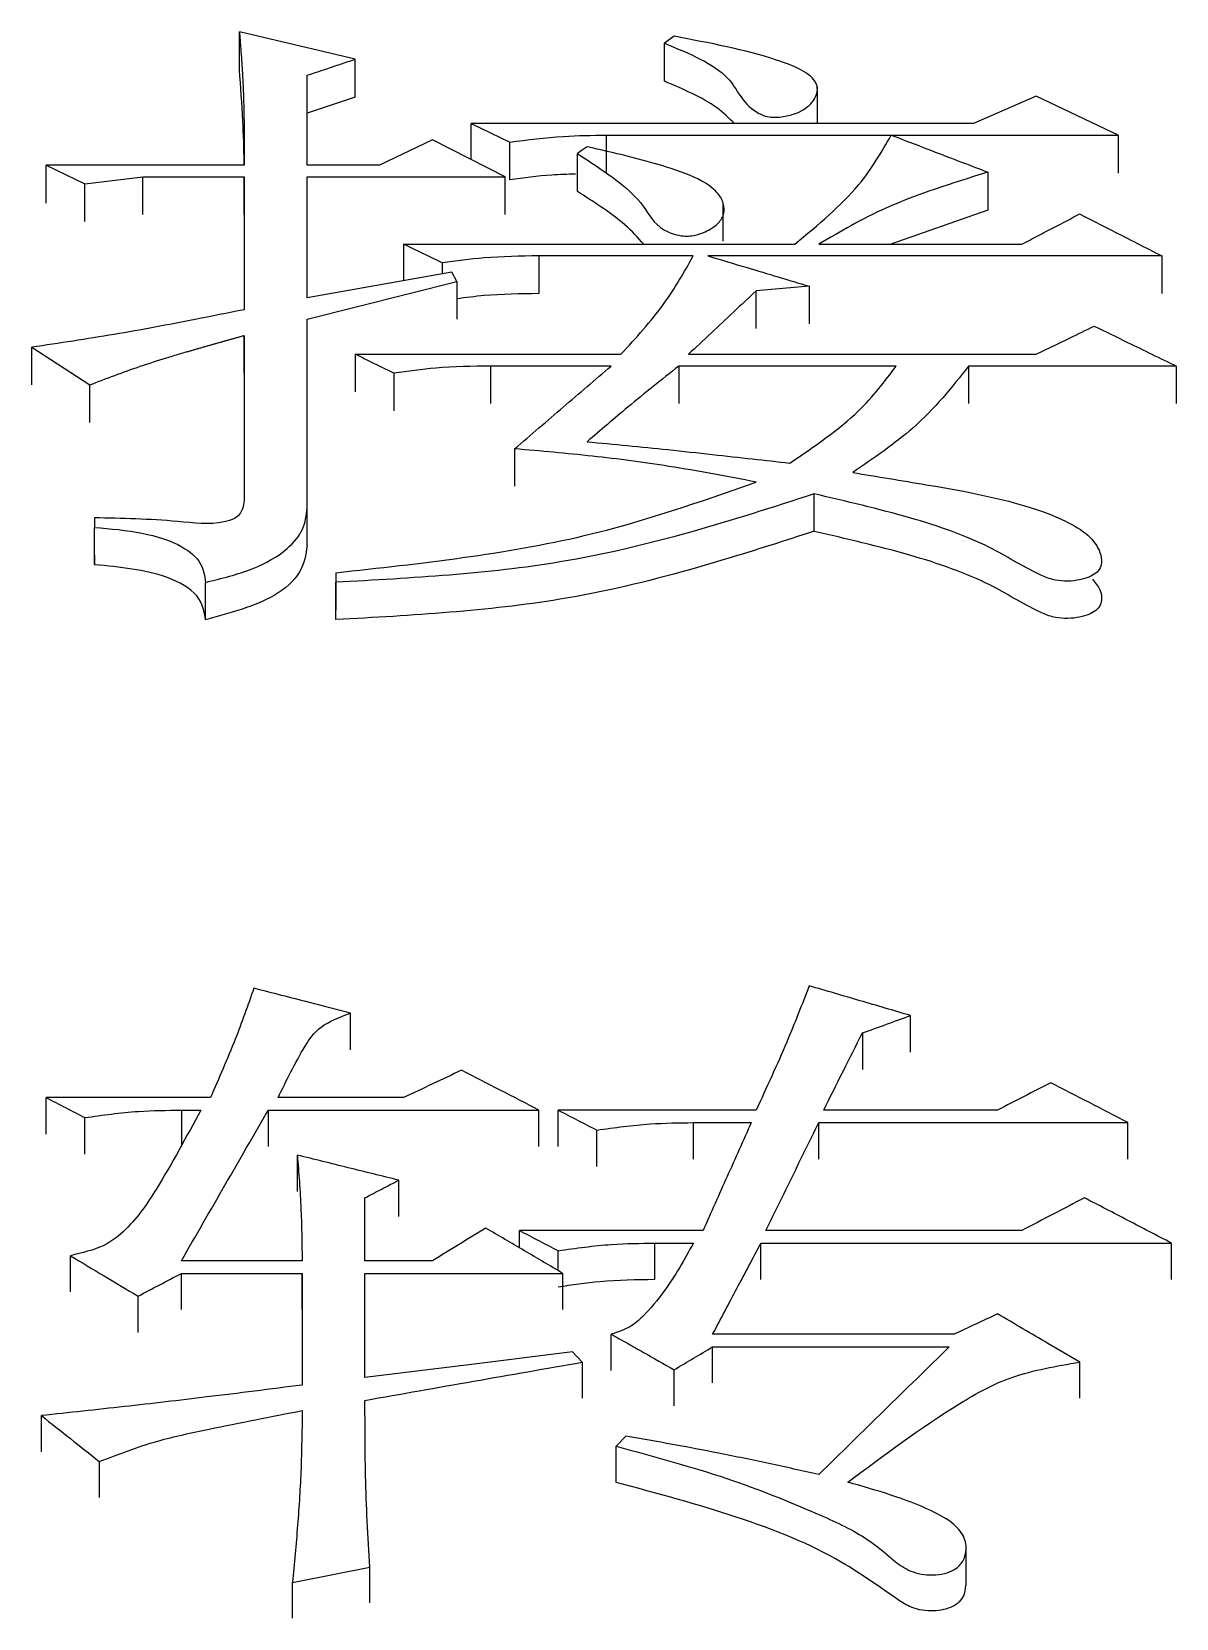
# Model space of a CAD drawing. Header units: millimetres. Extents: x 2404 to 4548, y 1024 to 2541.
# Drawn here: x 2919.79 to 2922.353, y 2278.451 to 2282.006 of the extents above; entities that cross this region are included whole.
import ezdxf

# ---------------------------------------------------------------- set-up
doc = ezdxf.new("R2010")
doc.units = ezdxf.units.MM

msp = doc.modelspace()

# ---------------------------------------------------------------- linework, layer by layer
at = {"color": 7, "linetype": 'Continuous', "lineweight": 25}
for p, q in [((2920.5144, 2281.9444), (2920.2548, 2282.006)), ((2920.2548, 2281.9208), (2920.2548, 2282.006)), ((2921.2284, 2281.9958), (2921.2067, 2281.9803)), ((2921.2067, 2281.8952), (2921.2067, 2281.9803)), ((2920.5144, 2281.8593), (2920.5144, 2281.9444)), ((2920.4063, 2281.7069), (2920.4063, 2281.9084)), ((2920.5144, 2281.8593), (2920.4063, 2281.8234)), ((2921.5494, 2281.8001), (2921.5494, 2281.8827)), ((2922.0397, 2281.862), (2921.899, 2281.8001)), ((2922.2236, 2281.7742), (2922.0397, 2281.862)), ((2920.774, 2281.7197), (2920.774, 2281.8001)), ((2920.774, 2281.8001), (2920.8606, 2281.7587)), ((2921.899, 2281.8001), (2920.774, 2281.8001)), ((2920.6875, 2281.7639), (2920.5685, 2281.7069)), ((2920.8498, 2281.6809), (2920.6875, 2281.7639)), ((2920.8606, 2281.6739), (2920.8606, 2281.7587)), ((2921.0769, 2281.6894), (2921.0769, 2281.7742)), ((2921.0769, 2281.7742), (2922.2236, 2281.7742)), ((2922.2236, 2281.7742), (2922.2236, 2281.6893)), ((2921.0121, 2281.648), (2921.0121, 2281.7328)), ((2919.8221, 2281.7069), (2919.9087, 2281.6654)), ((2920.2656, 2281.7069), (2919.8221, 2281.7069)), ((2919.9087, 2281.6654), (2920.0385, 2281.681)), ((2920.0385, 2281.681), (2920.2656, 2281.681)), ((2920.0385, 2281.5962), (2920.0385, 2281.681)), ((2920.2656, 2281.681), (2920.2656, 2281.3832)), ((2920.2656, 2281.5962), (2920.2656, 2281.681)), ((2920.5685, 2281.7069), (2920.4063, 2281.7069)), ((2920.4063, 2281.6809), (2920.8498, 2281.6809)), ((2920.4063, 2281.4095), (2920.4063, 2281.6809)), ((2920.8498, 2281.5962), (2920.8498, 2281.6809)), ((2921.9315, 2281.6913), (2921.9315, 2281.6065)), ((2919.9087, 2281.5806), (2919.9087, 2281.6654)), ((2921.3387, 2281.5368), (2921.3387, 2281.622)), ((2921.9315, 2281.6065), (2921.7138, 2281.5299)), ((2920.6226, 2281.5299), (2921.4987, 2281.5299)), ((2920.6226, 2281.5299), (2920.6226, 2281.4479)), ((2921.2716, 2281.5037), (2920.9255, 2281.5038)), ((2920.9255, 2281.5038), (2920.9255, 2281.4192)), ((2922.3209, 2281.5037), (2921.3041, 2281.5037)), ((2921.5529, 2281.5299), (2922.0072, 2281.5299)), ((2922.3209, 2281.5037), (2922.3209, 2281.4192)), ((2920.7308, 2281.4671), (2920.4063, 2281.4095)), ((2920.7091, 2281.4881), (2920.7091, 2281.4633)), ((2920.7416, 2281.4462), (2920.7308, 2281.4671)), ((2920.4063, 2281.3622), (2920.7416, 2281.4462)), ((2920.7416, 2281.4462), (2920.7416, 2281.3617)), ((2921.4123, 2281.3408), (2921.4123, 2281.4252)), ((2921.5313, 2281.4357), (2921.5313, 2281.3513)), ((2920.4063, 2280.9382), (2920.4063, 2281.3622)), ((2920.2656, 2281.3254), (2920.2656, 2280.9649)), ((2920.2656, 2281.2411), (2920.2656, 2281.3254)), ((2919.7897, 2281.299), (2919.9195, 2281.2146)), ((2919.7897, 2281.2148), (2919.7897, 2281.299)), ((2920.5144, 2281.2832), (2921.1094, 2281.2832)), ((2920.5144, 2281.2832), (2920.5144, 2281.199)), ((2921.2608, 2281.2832), (2922.0397, 2281.2832)), ((2921.0878, 2281.2568), (2920.8173, 2281.2568)), ((2920.8173, 2281.2568), (2920.8173, 2281.1726)), ((2921.726, 2281.2568), (2921.2392, 2281.2568)), ((2921.2392, 2281.2568), (2921.2392, 2281.1727)), ((2922.3534, 2281.2568), (2921.8881, 2281.2568)), ((2921.8881, 2281.2568), (2921.8881, 2281.1726)), ((2922.3534, 2281.2568), (2922.3534, 2281.1726)), ((2919.9195, 2281.1305), (2919.9195, 2281.2146)), ((2920.601, 2281.241), (2920.601, 2281.1568)), ((2920.8714, 2281.0714), (2920.8714, 2280.9875)), ((2921.5419, 2280.9703), (2921.5419, 2280.8864)), ((2920.4063, 2280.8544), (2920.4063, 2280.9382)), ((2919.9303, 2280.9168), (2919.9303, 2280.8954)), ((2919.9303, 2280.9168), (2919.9303, 2280.8954)), ((2919.9303, 2280.8118), (2919.9303, 2280.8954)), ((2920.4712, 2280.7937), (2920.4712, 2280.7722)), ((2920.4712, 2280.7937), (2920.4712, 2280.7101)), ((2920.1791, 2280.6885), (2920.1791, 2280.7721)), ((2920.4712, 2280.6887), (2920.4712, 2280.7722)), ((2920.5037, 2279.7249), (2920.5038, 2279.8069)), ((2921.7584, 2279.7194), (2921.7584, 2279.8014)), ((2921.6503, 2279.7625), (2921.6503, 2279.6805)), ((2920.1899, 2279.6174), (2919.8221, 2279.6175)), ((2920.6226, 2279.6174), (2920.3414, 2279.6174)), ((2920.125, 2279.5895), (2920.1683, 2279.5895)), ((2920.125, 2279.5895), (2920.125, 2279.5078)), ((2920.3197, 2279.5895), (2920.9255, 2279.5895)), ((2920.9255, 2279.5078), (2920.9255, 2279.5895)), ((2921.4123, 2279.5895), (2920.9688, 2279.5895)), ((2921.9532, 2279.5895), (2921.5637, 2279.5895)), ((2919.9087, 2279.491), (2919.9087, 2279.5727)), ((2921.0553, 2279.463), (2921.0553, 2279.5447)), ((2921.2717, 2279.5615), (2921.4015, 2279.5615)), ((2921.2717, 2279.4798), (2921.2717, 2279.5615)), ((2921.5529, 2279.5615), (2922.2452, 2279.5615)), ((2921.5529, 2279.4798), (2921.5529, 2279.5615)), ((2922.2452, 2279.4798), (2922.2452, 2279.5615)), ((2920.3846, 2279.407), (2920.3846, 2279.4886)), ((2920.6118, 2279.3509), (2920.6118, 2279.4324)), ((2920.5361, 2279.2518), (2920.5361, 2279.393)), ((2921.2933, 2279.3197), (2920.8822, 2279.3197)), ((2920.8822, 2279.2808), (2920.8822, 2279.3197)), ((2921.1851, 2279.2914), (2921.2717, 2279.2914)), ((2921.1851, 2279.2101), (2921.1851, 2279.2914)), ((2921.4231, 2279.2914), (2922.3426, 2279.2914)), ((2921.4231, 2279.2101), (2921.4231, 2279.2914)), ((2922.0072, 2279.3196), (2921.4339, 2279.3197)), ((2922.3426, 2279.2101), (2922.3426, 2279.2914)), ((2919.8762, 2279.182), (2919.8762, 2279.2632)), ((2920.9688, 2279.2299), (2920.9688, 2279.2745)), ((2920.3955, 2279.2519), (2920.125, 2279.2519)), ((2920.125, 2279.2236), (2920.3955, 2279.2236)), ((2920.125, 2279.1424), (2920.125, 2279.2236)), ((2920.3955, 2279.2236), (2920.3955, 2278.9734)), ((2920.3955, 2279.1424), (2920.3955, 2279.2236)), ((2920.6875, 2279.2518), (2920.5361, 2279.2518)), ((2920.5361, 2279.2235), (2920.9796, 2279.2235)), ((2920.5361, 2278.9905), (2920.5361, 2279.2235)), ((2920.9796, 2279.1424), (2920.9796, 2279.2235)), ((2920.0277, 2279.0914), (2920.0277, 2279.1726)), ((2921.0877, 2279.006), (2921.0877, 2279.0874)), ((2921.8558, 2279.0873), (2921.3149, 2279.0873)), ((2921.0229, 2279.0247), (2921.0012, 2279.0475)), ((2921.3149, 2279.0589), (2921.845, 2279.0589)), ((2921.0229, 2279.0247), (2921.0229, 2278.9438)), ((2921.2284, 2278.9268), (2921.2284, 2279.0076)), ((2922.1371, 2278.9438), (2922.1371, 2279.0247)), ((2919.8113, 2278.8241), (2919.8113, 2278.9049)), ((2921.1202, 2278.859), (2921.0986, 2278.8361)), ((2919.941, 2278.8019), (2919.941, 2278.7213)), ((2921.8826, 2278.5245), (2921.8826, 2278.6053)), ((2920.5469, 2278.4854), (2920.5469, 2278.5656)), ((2920.3738, 2278.4508), (2920.3738, 2278.5309))]:
    msp.add_line(p, q, dxfattribs=at)
at = {"color": 7, "linetype": 'Continuous', "lineweight": 25, "flags": 128}
for points in [[(2921.0337, 2281.7484), (2921.0229, 2281.7406), (2921.0121, 2281.7328)], [(2919.8221, 2281.6221), (2919.8221, 2281.6433), (2919.8221, 2281.6645), (2919.8221, 2281.7069)], [(2921.5313, 2281.4357), (2921.4718, 2281.4304), (2921.4123, 2281.4252)], [(2919.8221, 2279.5357), (2919.8221, 2279.5561), (2919.8221, 2279.5768), (2919.8221, 2279.6175)], [(2920.3197, 2279.5078), (2920.3197, 2279.5282), (2920.3197, 2279.5489), (2920.3197, 2279.5895)], [(2920.9688, 2279.5078), (2920.9688, 2279.5281), (2920.9688, 2279.5488), (2920.9688, 2279.5895)], [(2921.0012, 2279.0475), (2920.7687, 2279.019), (2920.5361, 2278.9905)], [(2921.3149, 2278.978), (2921.3149, 2278.9981), (2921.3149, 2279.0186), (2921.3149, 2279.0589)], [(2921.0986, 2278.7555), (2921.0986, 2278.7753), (2921.0986, 2278.7956), (2921.0986, 2278.8159), (2921.0986, 2278.8361)], [(2920.3738, 2278.5309), (2920.4604, 2278.5483), (2920.5469, 2278.5656)]]:
    msp.add_lwpolyline(points, dxfattribs=at)
at = {"color": 7, "linetype": 'Continuous', "lineweight": 25}
for points, knots in [([(2920.2548, 2282.006), (2920.255, 2282.0041), (2920.2553, 2282.0003), (2920.2557, 2281.9946), (2920.2562, 2281.9889), (2920.2566, 2281.9842), (2920.2569, 2281.9794), (2920.2572, 2281.9756), (2920.2576, 2281.9709), (2920.258, 2281.9661), (2920.2584, 2281.9604), (2920.2587, 2281.9557), (2920.2591, 2281.9509), (2920.2594, 2281.9471), (2920.2597, 2281.9423), (2920.26, 2281.9385), (2920.2603, 2281.9338), (2920.2606, 2281.929), (2920.261, 2281.9233), (2920.2613, 2281.9185), (2920.2615, 2281.9138), (2920.2618, 2281.91), (2920.262, 2281.9052), (2920.2623, 2281.9004), (2920.2625, 2281.8956), (2920.2627, 2281.8909), (2920.263, 2281.8861), (2920.2632, 2281.8813), (2920.2634, 2281.8766), (2920.2635, 2281.8727), (2920.2637, 2281.868), (2920.2639, 2281.8632), (2920.264, 2281.8584), (2920.2642, 2281.8536), (2920.2643, 2281.8488), (2920.2644, 2281.8441), (2920.2645, 2281.8393), (2920.2646, 2281.8355), (2920.2647, 2281.8307), (2920.2648, 2281.8259), (2920.2649, 2281.8211), (2920.265, 2281.8163), (2920.2651, 2281.8115), (2920.2652, 2281.8067), (2920.2652, 2281.802), (2920.2653, 2281.7972), (2920.2653, 2281.7924), (2920.2654, 2281.7876), (2920.2654, 2281.7837), (2920.2654, 2281.779), (2920.2655, 2281.7742), (2920.2655, 2281.7694), (2920.2655, 2281.7646), (2920.2656, 2281.7598), (2920.2656, 2281.755), (2920.2656, 2281.7502), (2920.2656, 2281.7463), (2920.2656, 2281.7415), (2920.2656, 2281.7367), (2920.2656, 2281.7319), (2920.2656, 2281.7271), (2920.2656, 2281.7223), (2920.2656, 2281.7175), (2920.2656, 2281.7124), (2920.2656, 2281.7092), (2920.2656, 2281.7069)], [0, 0, 0, 0, 0.019168, 0.038335, 0.057502, 0.07667, 0.086254, 0.105421, 0.115005, 0.134172, 0.15334, 0.172507, 0.182091, 0.201259, 0.210842, 0.23001, 0.239594, 0.258761, 0.277929, 0.297096, 0.30668, 0.325847, 0.335431, 0.354599, 0.373766, 0.38335, 0.402517, 0.421685, 0.431268, 0.450436, 0.46002, 0.479187, 0.498355, 0.507938, 0.527106, 0.546273, 0.555857, 0.575025, 0.584608, 0.603776, 0.622943, 0.632527, 0.651695, 0.670862, 0.680446, 0.699613, 0.718781, 0.728365, 0.747532, 0.757116, 0.776283, 0.795451, 0.805034, 0.824202, 0.843369, 0.852953, 0.872121, 0.881704, 0.900872, 0.920039, 0.929623, 0.948791, 0.967958, 0.977542, 1, 1, 1, 1]), ([(2921.2067, 2281.9803), (2921.2626, 2281.9573), (2921.3614, 2281.9166), (2921.3797, 2281.8444), (2921.4237, 2281.8201), (2921.4372, 2281.8156), (2921.4531, 2281.814), (2921.475, 2281.8154), (2921.5005, 2281.8216), (2921.5305, 2281.8377), (2921.5515, 2281.8631), (2921.5498, 2281.8968), (2921.5108, 2281.924), (2921.4078, 2281.9621), (2921.3079, 2281.9809), (2921.2284, 2281.9958)], [0, 0, 0, 0, 0.207477, 0.366822, 0.383118, 0.39879, 0.41441, 0.430881, 0.46509, 0.497024, 0.558703, 0.619218, 0.681584, 0.746434, 1, 1, 1, 1]), ([(2920.4063, 2281.9084), (2920.4203, 2281.9131), (2920.4454, 2281.9215), (2920.4815, 2281.9335), (2920.5034, 2281.9408), (2920.5144, 2281.9444)], [0, 0, 0, 0, 0.39045, 0.695224, 1, 1, 1, 1]), ([(2920.2653, 2281.7069), (2920.2653, 2281.7094), (2920.2652, 2281.7425), (2920.2628, 2281.8139), (2920.2577, 2281.8826), (2920.2548, 2281.9208)], [0, 0, 0, 0, 0.03409, 0.462178, 1, 1, 1, 1]), ([(2921.3648, 2281.7993), (2921.352, 2281.8119), (2921.3134, 2281.8498), (2921.2494, 2281.877), (2921.2067, 2281.8952)], [0, 0, 0, 0, 0.332313, 1, 1, 1, 1]), ([(2920.8606, 2281.7587), (2920.9003, 2281.7639), (2920.9715, 2281.7731), (2921.0446, 2281.7739), (2921.0769, 2281.7743)], [0, 0, 0, 0, 0.558836, 1, 1, 1, 1]), ([(2921.0121, 2281.7328), (2921.044, 2281.7121), (2921.1, 2281.6758), (2921.1638, 2281.6181), (2921.1832, 2281.5722), (2921.2236, 2281.5535), (2921.2422, 2281.5487), (2921.2607, 2281.5477), (2921.2797, 2281.5506), (2921.3033, 2281.5591), (2921.3273, 2281.5744), (2921.3422, 2281.597), (2921.3409, 2281.6221), (2921.325, 2281.6485), (2921.284, 2281.6784), (2921.1846, 2281.7137), (2921.094, 2281.7345), (2921.0337, 2281.7484)], [0, 0, 0, 0, 0.148754, 0.260728, 0.372296, 0.394322, 0.416456, 0.432197, 0.447933, 0.473769, 0.515229, 0.556405, 0.603707, 0.651901, 0.70837, 0.805731, 1, 1, 1, 1]), ([(2921.4987, 2281.5299), (2921.5509, 2281.5732), (2921.6435, 2281.65), (2921.6933, 2281.7365), (2921.715, 2281.7742)], [0, 0, 0, 0, 0.564258, 1, 1, 1, 1]), ([(2921.7151, 2281.7743), (2921.7423, 2281.7638), (2921.792, 2281.7448), (2921.8642, 2281.7171), (2921.9091, 2281.6999), (2921.9315, 2281.6913)], [0, 0, 0, 0, 0.377948, 0.688974, 1, 1, 1, 1]), ([(2921.0075, 2281.6868), (2920.9897, 2281.6864), (2920.9399, 2281.6852), (2920.8916, 2281.6783), (2920.8606, 2281.6738)], [0, 0, 0, 0, 0.356584, 1, 1, 1, 1]), ([(2921.9315, 2281.6913), (2921.852, 2281.6666), (2921.7106, 2281.6228), (2921.6009, 2281.5582), (2921.5529, 2281.5299)], [0, 0, 0, 0, 0.562196, 1, 1, 1, 1]), ([(2921.1602, 2281.5299), (2921.1586, 2281.5318), (2921.1445, 2281.5484), (2921.1021, 2281.5905), (2921.0474, 2281.6255), (2921.0121, 2281.648)], [0, 0, 0, 0, 0.043567, 0.383967, 1, 1, 1, 1]), ([(2922.0072, 2281.5299), (2922.0192, 2281.5362), (2922.0433, 2281.5487), (2922.0865, 2281.5713), (2922.1178, 2281.5876), (2922.137, 2281.5977)], [0, 0, 0, 0, 0.277776, 0.555554, 1, 1, 1, 1]), ([(2922.137, 2281.5977), (2922.1613, 2281.5853), (2922.2041, 2281.5634), (2922.2654, 2281.5321), (2922.3024, 2281.5132), (2922.3209, 2281.5037)], [0, 0, 0, 0, 0.396526, 0.698263, 1, 1, 1, 1]), ([(2920.7091, 2281.4881), (2920.6968, 2281.494), (2920.6762, 2281.504), (2920.6473, 2281.5179), (2920.6308, 2281.5259), (2920.6226, 2281.5299)], [0, 0, 0, 0, 0.428361, 0.714181, 1, 1, 1, 1]), ([(2920.9255, 2281.5038), (2920.8844, 2281.5031), (2920.8112, 2281.502), (2920.7403, 2281.4923), (2920.7091, 2281.4881)], [0, 0, 0, 0, 0.561072, 1, 1, 1, 1]), ([(2921.1094, 2281.2832), (2921.1264, 2281.3017), (2921.1603, 2281.3386), (2921.2195, 2281.4113), (2921.2511, 2281.4674), (2921.2716, 2281.5037)], [0, 0, 0, 0, 0.259479, 0.519027, 1, 1, 1, 1]), ([(2921.3041, 2281.5037), (2921.3335, 2281.495), (2921.386, 2281.4792), (2921.4617, 2281.4565), (2921.5081, 2281.4426), (2921.5313, 2281.4357)], [0, 0, 0, 0, 0.387874, 0.693937, 1, 1, 1, 1]), ([(2921.4123, 2281.4252), (2921.3955, 2281.4095), (2921.3619, 2281.3781), (2921.3114, 2281.3307), (2921.2777, 2281.299), (2921.2608, 2281.2832)], [0, 0, 0, 0, 0.331513, 0.665756, 1, 1, 1, 1]), ([(2920.9255, 2281.4192), (2920.8844, 2281.4187), (2920.8222, 2281.418), (2920.762, 2281.4101), (2920.7416, 2281.4074)], [0, 0, 0, 0, 0.66153, 1, 1, 1, 1]), ([(2920.2656, 2281.3832), (2920.2289, 2281.3758), (2920.1324, 2281.3564), (2919.9748, 2281.3265), (2919.8514, 2281.3082), (2919.7897, 2281.299)], [0, 0, 0, 0, 0.234581, 0.616855, 1, 1, 1, 1]), ([(2919.9195, 2281.2146), (2919.9567, 2281.2289), (2920.0126, 2281.2505), (2920.0818, 2281.2722), (2920.1166, 2281.2828), (2920.1329, 2281.2876), (2920.1417, 2281.2902), (2920.1467, 2281.2916), (2920.153, 2281.2935), (2920.158, 2281.2949), (2920.1643, 2281.2968), (2920.1693, 2281.2982), (2920.1744, 2281.2997), (2920.1794, 2281.3011), (2920.1845, 2281.3025), (2920.1908, 2281.3043), (2920.1958, 2281.3058), (2920.2021, 2281.3076), (2920.2072, 2281.309), (2920.2135, 2281.3108), (2920.2186, 2281.3122), (2920.2249, 2281.314), (2920.23, 2281.3154), (2920.2363, 2281.3172), (2920.2414, 2281.3186), (2920.2477, 2281.3204), (2920.2528, 2281.3218), (2920.2592, 2281.3236), (2920.263, 2281.3246), (2920.2656, 2281.3254)], [0, 0, 0, 0, 0.340494, 0.510588, 0.595628, 0.638147, 0.648777, 0.670037, 0.680666, 0.701926, 0.712556, 0.733815, 0.744445, 0.755075, 0.776334, 0.786964, 0.808224, 0.818854, 0.840113, 0.850743, 0.872003, 0.882632, 0.903892, 0.914522, 0.935781, 0.946411, 0.967671, 0.9783, 1, 1, 1, 1]), ([(2922.0397, 2281.2832), (2922.0522, 2281.2893), (2922.0771, 2281.3014), (2922.1204, 2281.3225), (2922.1512, 2281.3375), (2922.1695, 2281.3464)], [0, 0, 0, 0, 0.288433, 0.576865, 1, 1, 1, 1]), ([(2922.1695, 2281.3464), (2922.1944, 2281.3342), (2922.2376, 2281.3132), (2922.2989, 2281.2834), (2922.3352, 2281.2656), (2922.3534, 2281.2568)], [0, 0, 0, 0, 0.407195, 0.703597, 1, 1, 1, 1]), ([(2920.601, 2281.241), (2920.5886, 2281.247), (2920.568, 2281.2571), (2920.5392, 2281.2711), (2920.5227, 2281.2792), (2920.5144, 2281.2832)], [0, 0, 0, 0, 0.428361, 0.714181, 1, 1, 1, 1]), ([(2920.8173, 2281.2568), (2920.7762, 2281.2562), (2920.703, 2281.2551), (2920.6321, 2281.2453), (2920.601, 2281.241)], [0, 0, 0, 0, 0.5610721, 1, 1, 1, 1]), ([(2920.8714, 2281.0714), (2920.9077, 2281.1026), (2920.962, 2281.1492), (2921.0341, 2281.2109), (2921.0699, 2281.2415), (2921.0878, 2281.2568)], [0, 0, 0, 0, 0.503826, 0.751913, 1, 1, 1, 1]), ([(2921.2392, 2281.2568), (2921.2199, 2281.2416), (2921.1815, 2281.2111), (2921.1123, 2281.1549), (2921.0639, 2281.1133), (2921.0337, 2281.0873)], [0, 0, 0, 0, 0.273449, 0.546904, 1, 1, 1, 1]), ([(2921.488, 2281.0395), (2921.5433, 2281.0772), (2921.6413, 2281.144), (2921.7003, 2281.2225), (2921.726, 2281.2568)], [0, 0, 0, 0, 0.563785, 1, 1, 1, 1]), ([(2921.8881, 2281.2568), (2921.8506, 2281.2092), (2921.7831, 2281.1238), (2921.676, 2281.0507), (2921.6286, 2281.0182)], [0, 0, 0, 0, 0.556253, 1, 1, 1, 1]), ([(2921.4122, 2280.9969), (2921.3475, 2281.0093), (2921.2273, 2281.0323), (2921.0459, 2281.0561), (2920.9297, 2281.0663), (2920.8714, 2281.0714)], [0, 0, 0, 0, 0.368096, 0.683267, 1, 1, 1, 1]), ([(2921.0337, 2281.0873), (2921.0941, 2281.0816), (2921.1878, 2281.0726), (2921.3112, 2281.0591), (2921.4023, 2281.049), (2921.4602, 2281.0426), (2921.488, 2281.0395)], [0, 0, 0, 0, 0.3974374, 0.6170172, 0.8157107, 1, 1, 1, 1]), ([(2921.6286, 2281.0182), (2921.6832, 2281.0093), (2921.848, 2280.9826), (2922.0433, 2280.9464), (2922.1597, 2280.8794), (2922.1823, 2280.8453), (2922.1876, 2280.8186), (2922.1826, 2280.8017), (2922.1707, 2280.7898), (2922.153, 2280.7815), (2922.1302, 2280.7758), (2922.1031, 2280.7739), (2922.0727, 2280.7782), (2922.0146, 2280.8037), (2921.9275, 2280.8614), (2921.7529, 2280.9216), (2921.6143, 2280.9536), (2921.542, 2280.9703)], [0, 0, 0, 0, 0.113866, 0.34337, 0.39359, 0.444116, 0.471653, 0.490478, 0.50521, 0.519932, 0.535866, 0.554481, 0.573032, 0.596509, 0.70042, 0.843829, 1, 1, 1, 1]), ([(2920.2656, 2280.9649), (2920.2653, 2280.9524), (2920.2649, 2280.935), (2920.2457, 2280.9144), (2920.1974, 2280.8996), (2920.0871, 2280.9134), (2919.9916, 2280.9155), (2919.9303, 2280.9168)], [0, 0, 0, 0, 0.163972, 0.228894, 0.296062, 0.547773, 1, 1, 1, 1]), ([(2920.4711, 2280.7937), (2920.6616, 2280.8146), (2920.9987, 2280.8515), (2921.2868, 2280.9528), (2921.4122, 2280.9969)], [0, 0, 0, 0, 0.564773, 1, 1, 1, 1]), ([(2921.542, 2280.9703), (2921.3574, 2280.9107), (2921.0249, 2280.8031), (2920.6417, 2280.7817), (2920.4712, 2280.7722)], [0, 0, 0, 0, 0.554855, 1, 1, 1, 1]), ([(2920.1791, 2280.7721), (2920.2152, 2280.781), (2920.2863, 2280.7985), (2920.3617, 2280.8419), (2920.4013, 2280.8908), (2920.4046, 2280.9225), (2920.4063, 2280.9382)], [0, 0, 0, 0, 0.291064, 0.572494, 0.787521, 1, 1, 1, 1]), ([(2919.9303, 2280.8954), (2919.9663, 2280.8923), (2920.0371, 2280.8861), (2920.1255, 2280.8583), (2920.1733, 2280.8155), (2920.1772, 2280.7865), (2920.1791, 2280.7721)], [0, 0, 0, 0, 0.292624, 0.57669, 0.790427, 1, 1, 1, 1]), ([(2921.542, 2280.8865), (2921.3574, 2280.8269), (2921.0248, 2280.7195), (2920.6417, 2280.6981), (2920.4712, 2280.6886)], [0, 0, 0, 0, 0.554801, 1, 1, 1, 1]), ([(2922.1656, 2280.7792), (2922.1721, 2280.7714), (2922.1845, 2280.7566), (2922.1874, 2280.7349), (2922.1827, 2280.7181), (2922.1707, 2280.7062), (2922.1531, 2280.6979), (2922.1302, 2280.6923), (2922.1032, 2280.6903), (2922.0728, 2280.6945), (2922.0147, 2280.7201), (2921.9276, 2280.7777), (2921.753, 2280.8378), (2921.6143, 2280.8697), (2921.542, 2280.8864)], [0, 0, 0, 0, 0.052966, 0.099864, 0.131895, 0.156969, 0.182027, 0.209154, 0.240887, 0.272554, 0.312547, 0.48946, 0.733777, 1, 1, 1, 1]), ([(2919.9303, 2280.8331), (2919.9303, 2280.8291), (2919.9303, 2280.822), (2919.9303, 2280.8148), (2919.9303, 2280.8117)], [0, 0, 0, 0, 0.56, 1, 1, 1, 1]), ([(2920.4063, 2280.8544), (2920.4035, 2280.8344), (2920.3978, 2280.7939), (2920.3249, 2280.7278), (2920.2349, 2280.7036), (2920.1791, 2280.6885)], [0, 0, 0, 0, 0.270977, 0.547553, 1, 1, 1, 1]), ([(2920.1791, 2280.6885), (2920.176, 2280.707), (2920.1696, 2280.7444), (2920.0785, 2280.7975), (2919.9872, 2280.8062), (2919.9303, 2280.8117)], [0, 0, 0, 0, 0.267361, 0.543633, 1, 1, 1, 1]), ([(2920.2873, 2279.8625), (2920.2738, 2279.8244), (2920.2527, 2279.7644), (2920.2185, 2279.6829), (2920.1995, 2279.6393), (2920.1899, 2279.6174)], [0, 0, 0, 0, 0.465077, 0.732516, 1, 1, 1, 1]), ([(2920.5037, 2279.8069), (2920.473, 2279.8148), (2920.4216, 2279.828), (2920.3495, 2279.8465), (2920.308, 2279.8572), (2920.2873, 2279.8625)], [0, 0, 0, 0, 0.425233, 0.712616, 1, 1, 1, 1]), ([(2921.5313, 2279.868), (2921.5149, 2279.8259), (2921.4887, 2279.7584), (2921.4474, 2279.6657), (2921.424, 2279.6149), (2921.4123, 2279.5895)], [0, 0, 0, 0, 0.452168, 0.726066, 1, 1, 1, 1]), ([(2921.7584, 2279.8014), (2921.7206, 2279.8125), (2921.6449, 2279.8347), (2921.5691, 2279.8569), (2921.5313, 2279.868)], [0, 0, 0, 0, 0.499999, 1, 1, 1, 1]), ([(2920.3414, 2279.6174), (2920.3601, 2279.6557), (2920.3863, 2279.7092), (2920.4312, 2279.7792), (2920.4793, 2279.7976), (2920.5037, 2279.8069)], [0, 0, 0, 0, 0.554938, 0.7747379, 1, 1, 1, 1]), ([(2921.6503, 2279.7625), (2921.6683, 2279.7689), (2921.7044, 2279.7819), (2921.7404, 2279.7949), (2921.7584, 2279.8014)], [0, 0, 0, 0, 0.499998, 1, 1, 1, 1]), ([(2921.5637, 2279.5895), (2921.5782, 2279.6184), (2921.607, 2279.6761), (2921.6358, 2279.7337), (2921.6503, 2279.7625)], [0, 0, 0, 0, 0.4999992, 1, 1, 1, 1]), ([(2920.7524, 2279.6789), (2920.7308, 2279.6686), (2920.6875, 2279.6482), (2920.6443, 2279.6277), (2920.6226, 2279.6174)], [0, 0, 0, 0, 0.499998, 1, 1, 1, 1]), ([(2920.9255, 2279.5895), (2920.8967, 2279.6044), (2920.839, 2279.6342), (2920.7813, 2279.664), (2920.7524, 2279.6789)], [0, 0, 0, 0, 0.5, 1, 1, 1, 1]), ([(2922.0721, 2279.6509), (2922.0523, 2279.6407), (2922.0126, 2279.6202), (2921.973, 2279.5997), (2921.9532, 2279.5895)], [0, 0, 0, 0, 0.499999, 1, 1, 1, 1]), ([(2922.2452, 2279.5615), (2922.2164, 2279.5764), (2922.1587, 2279.6062), (2922.101, 2279.636), (2922.0721, 2279.6509)], [0, 0, 0, 0, 0.5, 1, 1, 1, 1]), ([(2919.8221, 2279.6175), (2919.8366, 2279.61), (2919.8654, 2279.5951), (2919.8943, 2279.5802), (2919.9087, 2279.5727)], [0, 0, 0, 0, 0.5, 1, 1, 1, 1]), ([(2920.1683, 2279.5895), (2920.1363, 2279.53), (2920.0876, 2279.4394), (2920.0195, 2279.3362), (2919.9537, 2279.2818), (2919.9023, 2279.2695), (2919.8762, 2279.2632)], [0, 0, 0, 0, 0.4936188, 0.7520723, 0.8741797, 1, 1, 1, 1]), ([(2919.9087, 2279.5727), (2919.9484, 2279.5783), (2920.0196, 2279.5882), (2920.0927, 2279.5891), (2920.125, 2279.5895)], [0, 0, 0, 0, 0.5588349, 1, 1, 1, 1]), ([(2920.125, 2279.2519), (2920.1575, 2279.3084), (2920.2224, 2279.4214), (2920.2873, 2279.5334), (2920.3197, 2279.5895)], [0, 0, 0, 0, 0.5, 1, 1, 1, 1]), ([(2920.9688, 2279.5895), (2920.9832, 2279.582), (2921.012, 2279.5671), (2921.0409, 2279.5521), (2921.0553, 2279.5447)], [0, 0, 0, 0, 0.5, 1, 1, 1, 1]), ([(2921.0553, 2279.5447), (2921.0951, 2279.5502), (2921.1662, 2279.5602), (2921.2394, 2279.5611), (2921.2717, 2279.5615)], [0, 0, 0, 0, 0.558835, 1, 1, 1, 1]), ([(2921.4015, 2279.5615), (2921.3834, 2279.5213), (2921.3474, 2279.4409), (2921.3113, 2279.3601), (2921.2933, 2279.3197)], [0, 0, 0, 0, 0.5, 1, 1, 1, 1]), ([(2921.4339, 2279.3197), (2921.4538, 2279.3601), (2921.4934, 2279.4409), (2921.5331, 2279.5213), (2921.5529, 2279.5615)], [0, 0, 0, 0, 0.5000002, 1, 1, 1, 1]), ([(2920.3846, 2279.4886), (2920.3862, 2279.4685), (2920.3894, 2279.4285), (2920.3938, 2279.3497), (2920.3948, 2279.2907), (2920.3955, 2279.2519)], [0, 0, 0, 0, 0.2547769, 0.5095601, 1, 1, 1, 1]), ([(2920.6118, 2279.4324), (2920.5739, 2279.4417), (2920.4982, 2279.4605), (2920.4225, 2279.4792), (2920.3846, 2279.4886)], [0, 0, 0, 0, 0.499999, 1, 1, 1, 1]), ([(2920.5361, 2279.393), (2920.5487, 2279.3995), (2920.5739, 2279.4127), (2920.5992, 2279.4258), (2920.6118, 2279.4324)], [0, 0, 0, 0, 0.500001, 1, 1, 1, 1]), ([(2922.1479, 2279.3929), (2922.1244, 2279.3807), (2922.0776, 2279.3563), (2922.0307, 2279.3319), (2922.0072, 2279.3196)], [0, 0, 0, 0, 0.499999, 1, 1, 1, 1]), ([(2922.3426, 2279.2914), (2922.3101, 2279.3083), (2922.2452, 2279.3422), (2922.1803, 2279.376), (2922.1479, 2279.3929)], [0, 0, 0, 0, 0.5, 1, 1, 1, 1]), ([(2920.8065, 2279.3253), (2920.7867, 2279.3131), (2920.747, 2279.2886), (2920.7074, 2279.2641), (2920.6875, 2279.2518)], [0, 0, 0, 0, 0.499998, 1, 1, 1, 1]), ([(2920.9796, 2279.2235), (2920.9508, 2279.2405), (2920.8931, 2279.2745), (2920.8354, 2279.3084), (2920.8065, 2279.3253)], [0, 0, 0, 0, 0.5, 1, 1, 1, 1]), ([(2920.8822, 2279.3197), (2920.8967, 2279.3121), (2920.9255, 2279.2971), (2920.9544, 2279.282), (2920.9688, 2279.2745)], [0, 0, 0, 0, 0.5, 1, 1, 1, 1]), ([(2920.9688, 2279.2745), (2921.0085, 2279.2801), (2921.0797, 2279.2901), (2921.1528, 2279.291), (2921.1851, 2279.2914)], [0, 0, 0, 0, 0.558835, 1, 1, 1, 1]), ([(2921.2717, 2279.2914), (2921.2515, 2279.2544), (2921.2206, 2279.198), (2921.1688, 2279.1366), (2921.1321, 2279.102), (2921.1026, 2279.0923), (2921.0878, 2279.0874)], [0, 0, 0, 0, 0.494008, 0.754052, 0.875824, 1, 1, 1, 1]), ([(2921.3149, 2279.0873), (2921.333, 2279.1214), (2921.369, 2279.1896), (2921.4051, 2279.2575), (2921.4231, 2279.2914)], [0, 0, 0, 0, 0.5, 1, 1, 1, 1]), ([(2919.8762, 2279.2632), (2919.9015, 2279.2481), (2919.9519, 2279.2179), (2920.0024, 2279.1877), (2920.0277, 2279.1726)], [0, 0, 0, 0, 0.5, 1, 1, 1, 1]), ([(2920.0277, 2279.1726), (2920.0439, 2279.1811), (2920.0764, 2279.1981), (2920.1088, 2279.2151), (2920.125, 2279.2236)], [0, 0, 0, 0, 0.500002, 1, 1, 1, 1]), ([(2921.1851, 2279.2098), (2921.144, 2279.2091), (2921.0708, 2279.2079), (2920.9999, 2279.1974), (2920.9688, 2279.1928)], [0, 0, 0, 0, 0.5610853, 1, 1, 1, 1]), ([(2921.9532, 2279.1328), (2921.9369, 2279.1252), (2921.9045, 2279.1101), (2921.872, 2279.0949), (2921.8558, 2279.0873)], [0, 0, 0, 0, 0.499999, 1, 1, 1, 1]), ([(2922.1371, 2279.0247), (2922.1134, 2279.0386), (2922.0709, 2279.0636), (2922.0096, 2279.0997), (2921.972, 2279.1217), (2921.9532, 2279.1328)], [0, 0, 0, 0, 0.386049, 0.693024, 1, 1, 1, 1]), ([(2921.0877, 2279.0874), (2921.0998, 2279.0805), (2921.1239, 2279.0669), (2921.1708, 2279.0403), (2921.2056, 2279.0205), (2921.2284, 2279.0076)], [0, 0, 0, 0, 0.257094, 0.514188, 1, 1, 1, 1]), ([(2921.2284, 2279.0076), (2921.2428, 2279.0162), (2921.2717, 2279.0333), (2921.3005, 2279.0504), (2921.3149, 2279.0589)], [0, 0, 0, 0, 0.500001, 1, 1, 1, 1]), ([(2921.845, 2279.0589), (2921.7963, 2279.0114), (2921.699, 2278.9164), (2921.6016, 2278.8208), (2921.5529, 2278.773)], [0, 0, 0, 0, 0.5, 1, 1, 1, 1]), ([(2920.5361, 2278.9391), (2920.6172, 2278.9534), (2920.7795, 2278.982), (2920.9417, 2279.0105), (2921.0229, 2279.0247)], [0, 0, 0, 0, 0.5, 1, 1, 1, 1]), ([(2921.6178, 2278.7558), (2921.6979, 2278.8159), (2921.8098, 2278.8999), (2921.9822, 2278.9983), (2922.085, 2279.0158), (2922.1371, 2279.0247)], [0, 0, 0, 0, 0.553442, 0.773992, 1, 1, 1, 1]), ([(2920.3955, 2278.9734), (2920.3244, 2278.9643), (2920.1918, 2278.9474), (2919.997, 2278.9249), (2919.8732, 2278.9115), (2919.8113, 2278.9049)], [0, 0, 0, 0, 0.366425, 0.683185, 1, 1, 1, 1]), ([(2920.5469, 2278.5656), (2920.5429, 2278.6339), (2920.5388, 2278.704), (2920.5374, 2278.7755), (2920.5372, 2278.7808), (2920.5371, 2278.7861), (2920.5371, 2278.7914), (2920.537, 2278.7967), (2920.5369, 2278.802), (2920.5368, 2278.8073), (2920.5367, 2278.8125), (2920.5367, 2278.8196), (2920.5366, 2278.8266), (2920.5365, 2278.8337), (2920.5365, 2278.839), (2920.5364, 2278.8442), (2920.5364, 2278.8495), (2920.5363, 2278.8548), (2920.5363, 2278.8601), (2920.5363, 2278.8653), (2920.5363, 2278.8724), (2920.5362, 2278.8794), (2920.5362, 2278.8864), (2920.5362, 2278.8917), (2920.5362, 2278.897), (2920.5362, 2278.9023), (2920.5361, 2278.9075), (2920.5361, 2278.9128), (2920.5361, 2278.9181), (2920.5361, 2278.9233), (2920.5361, 2278.9304), (2920.5361, 2278.9356), (2920.5361, 2278.9391)], [0, 0, 0, 0, 0.54643, 0.560604, 0.574777, 0.588951, 0.603124, 0.617298, 0.631471, 0.645645, 0.659818, 0.673992, 0.702338, 0.716512, 0.730685, 0.744859, 0.759032, 0.773206, 0.787379, 0.801553, 0.815726, 0.844073, 0.858247, 0.87242, 0.886594, 0.900767, 0.914941, 0.929114, 0.943288, 0.957461, 0.971635, 1, 1, 1, 1]), ([(2919.8113, 2278.9049), (2919.8329, 2278.8877), (2919.8761, 2278.8534), (2919.9194, 2278.8191), (2919.941, 2278.8019)], [0, 0, 0, 0, 0.5, 1, 1, 1, 1]), ([(2919.941, 2278.8019), (2919.9837, 2278.8184), (2920.0609, 2278.8483), (2920.2175, 2278.8811), (2920.3259, 2278.9025), (2920.3955, 2278.9163)], [0, 0, 0, 0, 0.308167, 0.555958, 1, 1, 1, 1]), ([(2920.3955, 2278.9163), (2920.395, 2278.8731), (2920.394, 2278.7876), (2920.3857, 2278.6592), (2920.3778, 2278.5737), (2920.3738, 2278.5309)], [0, 0, 0, 0, 0.337206, 0.668546, 1, 1, 1, 1]), ([(2921.0986, 2278.8361), (2921.1826, 2278.8135), (2921.3406, 2278.771), (2921.5221, 2278.6978), (2921.6426, 2278.6431), (2921.6957, 2278.6025), (2921.7265, 2278.5746), (2921.7558, 2278.5558), (2921.7881, 2278.548), (2921.815, 2278.5474), (2921.8403, 2278.5519), (2921.8601, 2278.5612), (2921.8752, 2278.5762), (2921.8845, 2278.5995), (2921.8821, 2278.6306), (2921.8554, 2278.6652), (2921.7696, 2278.7122), (2921.6825, 2278.7372), (2921.6178, 2278.7558)], [0, 0, 0, 0, 0.197624, 0.371591, 0.471167, 0.521337, 0.556787, 0.592598, 0.61138, 0.630161, 0.649113, 0.666951, 0.682877, 0.711545, 0.752921, 0.793459, 0.846543, 1, 1, 1, 1]), ([(2921.5529, 2278.773), (2921.5157, 2278.7812), (2921.4412, 2278.7975), (2921.2977, 2278.8276), (2921.1899, 2278.8467), (2921.1202, 2278.859)], [0, 0, 0, 0, 0.260983, 0.521979, 1, 1, 1, 1]), ([(2921.881, 2278.5241), (2921.8806, 2278.5169), (2921.8801, 2278.5041), (2921.8688, 2278.4879), (2921.8531, 2278.4764), (2921.8326, 2278.4694), (2921.8088, 2278.4665), (2921.7834, 2278.468), (2921.7546, 2278.4761), (2921.6966, 2278.5146), (2921.5246, 2278.6412), (2921.2819, 2278.706), (2921.0986, 2278.7551)], [0, 0, 0, 0, 0.036339, 0.063949, 0.086857, 0.109806, 0.132721, 0.158106, 0.184428, 0.22567, 0.415316, 1, 1, 1, 1])]:
    msp.add_open_spline(points, degree=3, knots=knots, dxfattribs=at)

doc.saveas('drawing.dxf')
